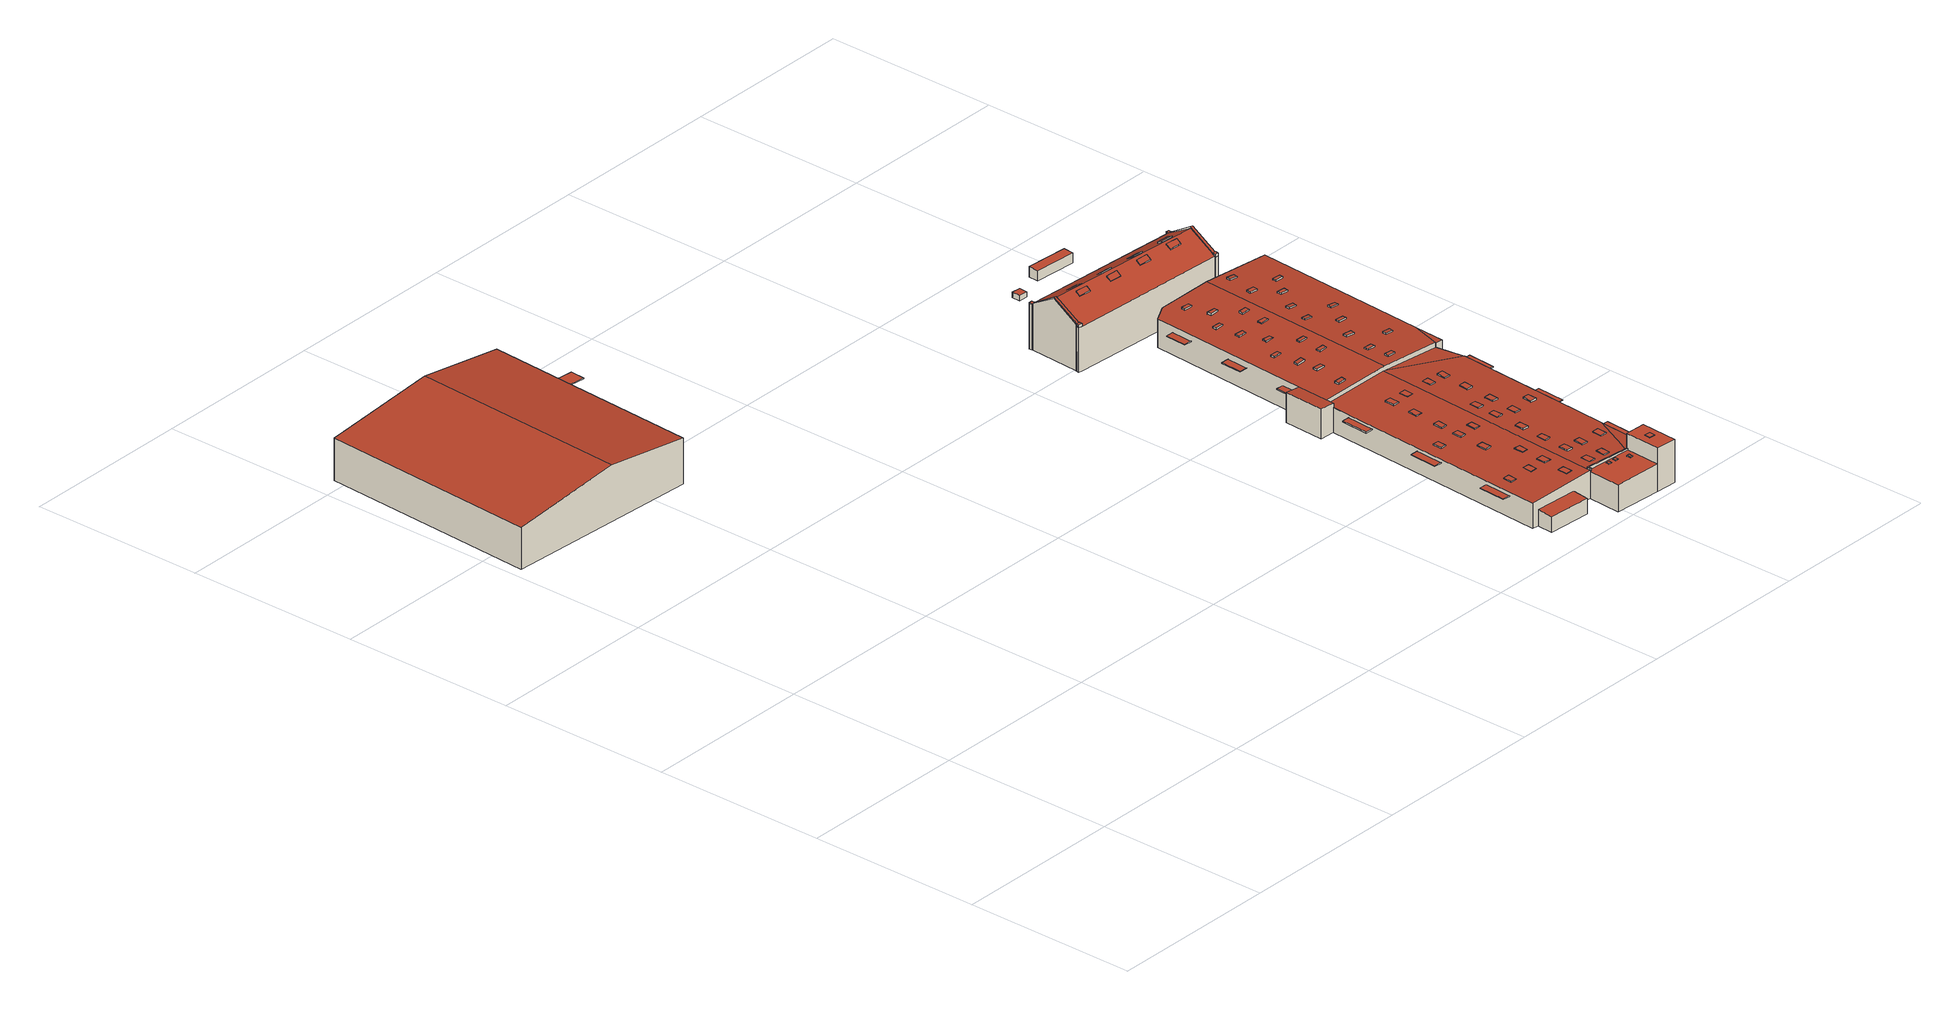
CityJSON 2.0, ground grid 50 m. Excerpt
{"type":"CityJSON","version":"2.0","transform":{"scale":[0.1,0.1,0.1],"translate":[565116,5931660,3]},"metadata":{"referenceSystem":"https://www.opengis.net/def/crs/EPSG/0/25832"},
"CityObjects":{
"building1":{"type":"Building","attributes":{"Grundfläche 2D":"3636.962925","Grundhöhe NN":"5.327"},"geometry":[{"type":"Solid","lod":"3","boundaries":[[[[0,1,2,3]],[[2,4,5,3]],[[1,0,6,7]],[[4,2,1,7,8]],[[5,4,8,9]],[[6,0,3,5,9]],[[8,7,6,9]]]],"semantics":{"surfaces":[{"type":"RoofSurface"},{"type":"WallSurface"},{"type":"GroundSurface"}],"values":[[0,0,1,1,1,1,2]]}}]},
"building2":{"type":"Building","attributes":{"Grundfläche 2D":"28.168694","Grundhöhe NN":"14.095"},"geometry":[{"type":"Solid","lod":"3","boundaries":[[[[10,11,12,13]],[[14,15,13,12]],[[15,16,10,13]],[[16,17,11,10]],[[17,14,12,11]],[[17,16,15,14]]]],"semantics":{"surfaces":[{"type":"RoofSurface"},{"type":"WallSurface"},{"type":"GroundSurface"}],"values":[[0,1,1,1,1,2]]}}]},
"building3":{"type":"Building","attributes":{"Grundfläche 2D":"5554.798856","Grundhöhe NN":"4.496"},"children":["building3-1","building3-2","building3-3","building3-4","building3-5","building3-6","building3-7","building3-8","building3-9","building3-10","building3-11","building3-12","building3-13","building3-14","building3-15","building3-16","building3-17","building3-18","building3-19","building3-20","building3-21","building3-22","building3-23","building3-24","building3-25","building3-26","building3-27","building3-28","building3-29","building3-30","building3-31","building3-32","building3-33","building3-34","building3-35","building3-36","building3-37","building3-38","building3-39","building3-40","building3-41","building3-42","building3-43","building3-44","building3-45","building3-46","building3-47","building3-48","building3-49","building3-50","building3-51","building3-52","building3-53","building3-54","building3-55","building3-56","building3-57","building3-58","building3-59","building3-60","building3-61","building3-62","building3-63","building3-64","building3-65","building3-66","building3-67","building3-68","building3-69","building3-70"],"geometry":[{"type":"Solid","lod":"3","boundaries":[[[[18,19,20,21,22]],[[23,24,25]],[[26,25,24,27,28,29,30,31]],[[32,33,34,35,36,37,31,30,38,39]],[[40,33,32]],[[41,37,36]],[[42,43,41]],[[43,44,37,41]],[[45,38,46,47,48,49,50]],[[51,52,53,54,55]],[[54,53,56,57,58]],[[59,52,51,60,61,62,63]],[[64,65,66,67,68,59,63]],[[69,70,71,72]],[[28,27,24,23,73,74]],[[70,75,76,47,29,28,74,77,71]],[[29,47,46,30]],[[46,38,30]],[[78,79,36,35,34,33,40,80,81]],[[41,36,79,78,81,82,42]],[[44,53,52,59,26,31,37]],[[53,44,43,56]],[[83,58,57,56,43,42,82]],[[55,54,58,83,84]],[[60,51,55,84,85]],[[61,60,85,86]],[[87,88,63,62,61,86,89]],[[20,49,90,91,21]],[[21,91,80,40,22]],[[22,40,32,18]],[[18,32,39,45,50,49,20,19]],[[25,68,67,66,92,73,23]],[[26,59,68,25]],[[65,64,63,88,87,89,93,94]],[[66,65,94,92]],[[39,38,45]],[[47,76,95,48]],[[49,48,95,90]],[[72,71,77,96]],[[69,72,96,97]],[[70,69,97,75]],[[74,73,92,94,93,89,86,85,84,83,82,81,80,91,90,95,76,75,97,96,77]]]],"semantics":{"surfaces":[{"type":"RoofSurface"},{"type":"WallSurface"},{"type":"GroundSurface"}],"values":[[0,0,0,0,0,0,0,0,0,0,0,0,0,0,1,1,1,1,1,1,1,1,1,1,1,1,1,1,1,1,1,1,1,1,1,1,1,1,1,1,1,2]]}}]},
"building3-1":{"type":"BuildingInstallation","parents":["building3"],"geometry":[{"type":"MultiSurface","lod":"3","boundaries":[[[98,99,100,101]],[[101,100,102,103]],[[103,104,98,101]],[[104,105,99,98]],[[100,99,105,102]]],"semantics":{"surfaces":[{"type":"RoofSurface"},{"type":"WallSurface"}],"values":[0,1,1,1,1]}}]},
"building3-2":{"type":"BuildingInstallation","parents":["building3"],"geometry":[{"type":"MultiSurface","lod":"3","boundaries":[[[106,107,108,109]],[[109,108,110,111]],[[106,109,111,112]],[[107,106,112,113]],[[108,107,113,110]]],"semantics":{"surfaces":[{"type":"RoofSurface"},{"type":"WallSurface"}],"values":[0,1,1,1,1]}}]},
"building3-3":{"type":"BuildingInstallation","parents":["building3"],"geometry":[{"type":"MultiSurface","lod":"3","boundaries":[[[114,115,116,117]],[[117,116,118,119]],[[114,117,119,120]],[[115,114,120,121]],[[116,115,121,118]]],"semantics":{"surfaces":[{"type":"RoofSurface"},{"type":"WallSurface"}],"values":[0,1,1,1,1]}}]},
"building3-4":{"type":"BuildingInstallation","parents":["building3"],"geometry":[{"type":"MultiSurface","lod":"3","boundaries":[[[122,123,124,125]],[[125,124,126,127]],[[122,125,127,128]],[[123,122,128,129]],[[124,123,129,126]]],"semantics":{"surfaces":[{"type":"RoofSurface"},{"type":"WallSurface"}],"values":[0,1,1,1,1]}}]},
"building3-5":{"type":"BuildingInstallation","parents":["building3"],"geometry":[{"type":"MultiSurface","lod":"3","boundaries":[[[130,131,132,133]],[[133,132,134,135]],[[130,133,135,136]],[[131,130,136,137]],[[132,131,137,134]]],"semantics":{"surfaces":[{"type":"RoofSurface"},{"type":"WallSurface"}],"values":[0,1,1,1,1]}}]},
"building3-6":{"type":"BuildingInstallation","parents":["building3"],"geometry":[{"type":"MultiSurface","lod":"3","boundaries":[[[138,139,140,141]],[[141,140,142,143]],[[138,141,143,144]],[[139,138,144,145]],[[140,139,145,142]]],"semantics":{"surfaces":[{"type":"RoofSurface"},{"type":"WallSurface"}],"values":[0,1,1,1,1]}}]},
"building3-7":{"type":"BuildingInstallation","parents":["building3"],"geometry":[{"type":"MultiSurface","lod":"3","boundaries":[[[146,147,148,149]],[[149,148,150,151]],[[151,152,146,149]],[[152,153,147,146]],[[148,147,153,150]]],"semantics":{"surfaces":[{"type":"RoofSurface"},{"type":"WallSurface"}],"values":[0,1,1,1,1]}}]},
"building3-8":{"type":"BuildingInstallation","parents":["building3"],"geometry":[{"type":"MultiSurface","lod":"3","boundaries":[[[154,155,156,157,158]],[[159,160,155,154]],[[161,156,155,160,162]],[[157,156,161,163]],[[159,154,158,157,163,164]]],"semantics":{"surfaces":[{"type":"RoofSurface"},{"type":"WallSurface"}],"values":[0,1,1,1,1]}}]},
"building3-9":{"type":"BuildingInstallation","parents":["building3"],"geometry":[{"type":"MultiSurface","lod":"3","boundaries":[[[165,166,167,168]],[[168,167,169,170]],[[165,168,170,171]],[[171,172,166,165]],[[167,166,172,169]]],"semantics":{"surfaces":[{"type":"RoofSurface"},{"type":"WallSurface"}],"values":[0,1,1,1,1]}}]},
"building3-10":{"type":"BuildingInstallation","parents":["building3"],"geometry":[{"type":"MultiSurface","lod":"3","boundaries":[[[173,174,175,176]],[[177,178,176,175]],[[173,176,178,179]],[[174,173,179,180]],[[180,177,175,174]]],"semantics":{"surfaces":[{"type":"RoofSurface"},{"type":"WallSurface"}],"values":[0,1,1,1,1]}}]},
"building3-11":{"type":"BuildingInstallation","parents":["building3"],"geometry":[{"type":"MultiSurface","lod":"3","boundaries":[[[181,182,183,184]],[[184,183,185,186]],[[181,184,186,187]],[[182,181,187,188]],[[183,182,188,185]]],"semantics":{"surfaces":[{"type":"RoofSurface"},{"type":"WallSurface"}],"values":[0,1,1,1,1]}}]},
"building3-12":{"type":"BuildingInstallation","parents":["building3"],"geometry":[{"type":"MultiSurface","lod":"3","boundaries":[[[189,190,191,192]],[[192,191,193,194]],[[189,192,194,195]],[[190,189,195,196]],[[191,190,196,193]]],"semantics":{"surfaces":[{"type":"RoofSurface"},{"type":"WallSurface"}],"values":[0,1,1,1,1]}}]},
"building3-13":{"type":"BuildingInstallation","parents":["building3"],"geometry":[{"type":"MultiSurface","lod":"3","boundaries":[[[197,198,199,200]],[[200,199,201,202]],[[197,200,202,203]],[[198,197,203,204]],[[199,198,204,201]]],"semantics":{"surfaces":[{"type":"RoofSurface"},{"type":"WallSurface"}],"values":[0,1,1,1,1]}}]},
"building3-14":{"type":"BuildingInstallation","parents":["building3"],"geometry":[{"type":"MultiSurface","lod":"3","boundaries":[[[205,206,207,208]],[[208,207,209,210]],[[205,208,210,211]],[[206,205,211,212]],[[207,206,212,209]]],"semantics":{"surfaces":[{"type":"RoofSurface"},{"type":"WallSurface"}],"values":[0,1,1,1,1]}}]},
"building3-15":{"type":"BuildingInstallation","parents":["building3"],"geometry":[{"type":"MultiSurface","lod":"3","boundaries":[[[213,214,215,216]],[[216,215,217,218]],[[213,216,218,219]],[[214,213,219,220]],[[215,214,220,217]]],"semantics":{"surfaces":[{"type":"RoofSurface"},{"type":"WallSurface"}],"values":[0,1,1,1,1]}}]},
"building3-16":{"type":"BuildingInstallation","parents":["building3"],"geometry":[{"type":"MultiSurface","lod":"3","boundaries":[[[221,222,223,224]],[[225,226,224,223]],[[226,227,221,224]],[[222,221,227,228]],[[223,222,228,225]]],"semantics":{"surfaces":[{"type":"RoofSurface"},{"type":"WallSurface"}],"values":[0,1,1,1,1]}}]},
"building3-17":{"type":"BuildingInstallation","parents":["building3"],"geometry":[{"type":"MultiSurface","lod":"3","boundaries":[[[229,230,231,232,233]],[[234,235,229,233]],[[231,230,229,235,236,237]],[[237,238,232,231]],[[234,233,232,238,239]]],"semantics":{"surfaces":[{"type":"RoofSurface"},{"type":"WallSurface"}],"values":[0,1,1,1,1]}}]},
"building3-18":{"type":"BuildingInstallation","parents":["building3"],"geometry":[{"type":"MultiSurface","lod":"3","boundaries":[[[240,241,242,243]],[[243,242,244,245]],[[240,243,245,246]],[[241,240,246,247]],[[242,241,247,244]]],"semantics":{"surfaces":[{"type":"RoofSurface"},{"type":"WallSurface"}],"values":[0,1,1,1,1]}}]},
"building3-19":{"type":"BuildingInstallation","parents":["building3"],"geometry":[{"type":"MultiSurface","lod":"3","boundaries":[[[248,249,250,251]],[[249,248,252,253]],[[250,249,253,254]],[[254,255,251,250]],[[255,252,248,251]]],"semantics":{"surfaces":[{"type":"RoofSurface"},{"type":"WallSurface"}],"values":[0,1,1,1,1]}}]},
"building3-20":{"type":"BuildingInstallation","parents":["building3"],"geometry":[{"type":"MultiSurface","lod":"3","boundaries":[[[256,257,258,259]],[[259,258,260,261]],[[256,259,261,262]],[[257,256,262,263]],[[258,257,263,260]]],"semantics":{"surfaces":[{"type":"RoofSurface"},{"type":"WallSurface"}],"values":[0,1,1,1,1]}}]},
"building3-21":{"type":"BuildingInstallation","parents":["building3"],"geometry":[{"type":"MultiSurface","lod":"3","boundaries":[[[264,265,266,267]],[[267,266,268,269]],[[264,267,269,270]],[[265,264,270,271]],[[266,265,271,268]]],"semantics":{"surfaces":[{"type":"RoofSurface"},{"type":"WallSurface"}],"values":[0,1,1,1,1]}}]},
"building3-22":{"type":"BuildingInstallation","parents":["building3"],"geometry":[{"type":"MultiSurface","lod":"3","boundaries":[[[272,273,274,275]],[[275,274,276,277]],[[272,275,277,278]],[[273,272,278,279]],[[274,273,279,276]]],"semantics":{"surfaces":[{"type":"RoofSurface"},{"type":"WallSurface"}],"values":[0,1,1,1,1]}}]},
"building3-23":{"type":"BuildingInstallation","parents":["building3"],"geometry":[{"type":"MultiSurface","lod":"3","boundaries":[[[280,281,282,283]],[[283,282,284,285]],[[280,283,285,286]],[[281,280,286,287]],[[282,281,287,284]]],"semantics":{"surfaces":[{"type":"RoofSurface"},{"type":"WallSurface"}],"values":[0,1,1,1,1]}}]},
"building3-24":{"type":"BuildingInstallation","parents":["building3"],"geometry":[{"type":"MultiSurface","lod":"3","boundaries":[[[288,289,290,291]],[[291,290,292,293]],[[288,291,293,294]],[[289,288,294,295]],[[290,289,295,292]]],"semantics":{"surfaces":[{"type":"RoofSurface"},{"type":"WallSurface"}],"values":[0,1,1,1,1]}}]},
"building3-25":{"type":"BuildingInstallation","parents":["building3"],"geometry":[{"type":"MultiSurface","lod":"3","boundaries":[[[296,297,298,299]],[[299,298,300,301]],[[296,299,301,302]],[[297,296,302,303]],[[298,297,303,300]]],"semantics":{"surfaces":[{"type":"RoofSurface"},{"type":"WallSurface"}],"values":[0,1,1,1,1]}}]},
"building3-26":{"type":"BuildingInstallation","parents":["building3"],"geometry":[{"type":"MultiSurface","lod":"3","boundaries":[[[304,305,306,307]],[[307,306,308,309]],[[304,307,309,310]],[[305,304,310,311]],[[306,305,311,308]]],"semantics":{"surfaces":[{"type":"RoofSurface"},{"type":"WallSurface"}],"values":[0,1,1,1,1]}}]},
"building3-27":{"type":"BuildingInstallation","parents":["building3"],"geometry":[{"type":"MultiSurface","lod":"3","boundaries":[[[312,313,314,315]],[[315,314,316,317]],[[312,315,317,318]],[[313,312,318,319]],[[314,313,319,316]]],"semantics":{"surfaces":[{"type":"RoofSurface"},{"type":"WallSurface"}],"values":[0,1,1,1,1]}}]},
"building3-28":{"type":"BuildingInstallation","parents":["building3"],"geometry":[{"type":"MultiSurface","lod":"3","boundaries":[[[320,321,322,323]],[[324,325,323,322]],[[320,323,325,326]],[[321,320,326,327]],[[322,321,327,324]]],"semantics":{"surfaces":[{"type":"RoofSurface"},{"type":"WallSurface"}],"values":[0,1,1,1,1]}}]},
"building3-29":{"type":"BuildingInstallation","parents":["building3"],"geometry":[{"type":"MultiSurface","lod":"3","boundaries":[[[328,329,330,331]],[[331,330,332,333]],[[328,331,333,334]],[[329,328,334,335]],[[330,329,335,332]]],"semantics":{"surfaces":[{"type":"RoofSurface"},{"type":"WallSurface"}],"values":[0,1,1,1,1]}}]},
"building3-30":{"type":"BuildingInstallation","parents":["building3"],"geometry":[{"type":"MultiSurface","lod":"3","boundaries":[[[336,337,338,339]],[[339,338,340,341]],[[336,339,341,342]],[[337,336,342,343]],[[338,337,343,340]]],"semantics":{"surfaces":[{"type":"RoofSurface"},{"type":"WallSurface"}],"values":[0,1,1,1,1]}}]},
"building3-31":{"type":"BuildingInstallation","parents":["building3"],"geometry":[{"type":"MultiSurface","lod":"3","boundaries":[[[344,345,346,347]],[[348,344,347,349]],[[346,45,38,46,30,347]],[[349,347,30,46,47,29]],[[350,348,349,29,47]],[[344,348,350,351]],[[351,50,345,344]],[[50,45,346,345]]],"semantics":{"surfaces":[{"type":"RoofSurface"},{"type":"WallSurface"}],"values":[0,0,1,1,1,1,1,1]}}]},
"building3-32":{"type":"BuildingInstallation","parents":["building3"],"geometry":[{"type":"MultiSurface","lod":"3","boundaries":[[[352,353,354,355]],[[352,355,356,357]],[[355,354,358,356]],[[353,352,357,359]],[[354,353,359,358]]],"semantics":{"surfaces":[{"type":"RoofSurface"},{"type":"WallSurface"}],"values":[0,1,1,1,1]}}]},
"building3-33":{"type":"BuildingInstallation","parents":["building3"],"geometry":[{"type":"MultiSurface","lod":"3","boundaries":[[[360,361,362,363]],[[363,362,364,365]],[[360,363,365,366]],[[361,360,366,367]],[[362,361,367,364]]],"semantics":{"surfaces":[{"type":"RoofSurface"},{"type":"WallSurface"}],"values":[0,1,1,1,1]}}]},
"building3-34":{"type":"BuildingInstallation","parents":["building3"],"geometry":[{"type":"MultiSurface","lod":"3","boundaries":[[[368,369,370,371]],[[371,370,372,373]],[[368,371,373,374]],[[369,368,374,375]],[[370,369,375,372]]],"semantics":{"surfaces":[{"type":"RoofSurface"},{"type":"WallSurface"}],"values":[0,1,1,1,1]}}]},
"building3-35":{"type":"BuildingInstallation","parents":["building3"],"geometry":[{"type":"MultiSurface","lod":"3","boundaries":[[[376,377,378,379]],[[380,381,379,378]],[[376,379,381,382]],[[377,376,382,383]],[[383,380,378,377]]],"semantics":{"surfaces":[{"type":"RoofSurface"},{"type":"WallSurface"}],"values":[0,1,1,1,1]}}]},
"building3-36":{"type":"BuildingInstallation","parents":["building3"],"geometry":[{"type":"MultiSurface","lod":"3","boundaries":[[[384,385,386,387]],[[387,386,388,389]],[[384,387,389,390]],[[385,384,390,391]],[[386,385,391,388]]],"semantics":{"surfaces":[{"type":"RoofSurface"},{"type":"WallSurface"}],"values":[0,1,1,1,1]}}]},
"building3-37":{"type":"BuildingInstallation","parents":["building3"],"geometry":[{"type":"MultiSurface","lod":"3","boundaries":[[[392,393,394,395]],[[395,394,396,397]],[[392,395,397,398]],[[393,392,398,399]],[[394,393,399,396]]],"semantics":{"surfaces":[{"type":"RoofSurface"},{"type":"WallSurface"}],"values":[0,1,1,1,1]}}]},
"building3-38":{"type":"BuildingInstallation","parents":["building3"],"geometry":[{"type":"MultiSurface","lod":"3","boundaries":[[[400,401,402,403]],[[403,402,404,405]],[[400,403,405,406]],[[401,400,406,407]],[[402,401,407,404]]],"semantics":{"surfaces":[{"type":"RoofSurface"},{"type":"WallSurface"}],"values":[0,1,1,1,1]}}]},
"building3-39":{"type":"BuildingInstallation","parents":["building3"],"geometry":[{"type":"MultiSurface","lod":"3","boundaries":[[[408,409,410,411]],[[411,410,412,413]],[[408,411,413,414]],[[409,408,414,415]],[[410,409,415,412]]],"semantics":{"surfaces":[{"type":"RoofSurface"},{"type":"WallSurface"}],"values":[0,1,1,1,1]}}]},
"building3-40":{"type":"BuildingInstallation","parents":["building3"],"geometry":[{"type":"MultiSurface","lod":"3","boundaries":[[[416,417,418,419]],[[419,418,420,421]],[[416,419,421,422]],[[417,416,422,423]],[[418,417,423,420]]],"semantics":{"surfaces":[{"type":"RoofSurface"},{"type":"WallSurface"}],"values":[0,1,1,1,1]}}]},
"building3-41":{"type":"BuildingInstallation","parents":["building3"],"geometry":[{"type":"MultiSurface","lod":"3","boundaries":[[[424,425,426,427]],[[427,426,428,429]],[[424,427,429,430]],[[425,424,430,431]],[[426,425,431,428]]],"semantics":{"surfaces":[{"type":"RoofSurface"},{"type":"WallSurface"}],"values":[0,1,1,1,1]}}]},
"building3-42":{"type":"BuildingInstallation","parents":["building3"],"geometry":[{"type":"MultiSurface","lod":"3","boundaries":[[[432,433,434,435]],[[435,434,436,437]],[[432,435,437,438]],[[433,432,438,439]],[[434,433,439,436]]],"semantics":{"surfaces":[{"type":"RoofSurface"},{"type":"WallSurface"}],"values":[0,1,1,1,1]}}]},
"building3-43":{"type":"BuildingInstallation","parents":["building3"],"geometry":[{"type":"MultiSurface","lod":"3","boundaries":[[[440,441,442,443]],[[443,442,444,445]],[[440,443,445,446]],[[441,440,446,447]],[[442,441,447,444]]],"semantics":{"surfaces":[{"type":"RoofSurface"},{"type":"WallSurface"}],"values":[0,1,1,1,1]}}]},
"building3-44":{"type":"BuildingInstallation","parents":["building3"],"geometry":[{"type":"MultiSurface","lod":"3","boundaries":[[[448,449,450,451]],[[451,450,452,453]],[[448,451,453,454]],[[449,448,454,455]],[[450,449,455,452]]],"semantics":{"surfaces":[{"type":"RoofSurface"},{"type":"WallSurface"}],"values":[0,1,1,1,1]}}]},
"building3-45":{"type":"BuildingInstallation","parents":["building3"],"geometry":[{"type":"MultiSurface","lod":"3","boundaries":[[[456,457,458,459]],[[459,458,460,461]],[[456,459,461,462]],[[457,456,462,463]],[[458,457,463,460]]],"semantics":{"surfaces":[{"type":"RoofSurface"},{"type":"WallSurface"}],"values":[0,1,1,1,1]}}]},
"building3-46":{"type":"BuildingInstallation","parents":["building3"],"geometry":[{"type":"MultiSurface","lod":"3","boundaries":[[[464,465,466,467]],[[467,466,468,469]],[[464,467,469,470]],[[465,464,470,471]],[[466,465,471,468]]],"semantics":{"surfaces":[{"type":"RoofSurface"},{"type":"WallSurface"}],"values":[0,1,1,1,1]}}]},
"building3-47":{"type":"BuildingInstallation","parents":["building3"],"geometry":[{"type":"MultiSurface","lod":"3","boundaries":[[[472,473,474,475,476]],[[474,473,477,478]],[[478,479,480,476,475,474]],[[480,481,472,476]],[[473,472,481,477]]],"semantics":{"surfaces":[{"type":"RoofSurface"},{"type":"WallSurface"}],"values":[0,1,1,1,1]}}]},
"building3-48":{"type":"BuildingInstallation","parents":["building3"],"geometry":[{"type":"MultiSurface","lod":"3","boundaries":[[[482,483,484,485]],[[485,484,486,487]],[[482,485,487,488]],[[483,482,488,489]],[[484,483,489,486]]],"semantics":{"surfaces":[{"type":"RoofSurface"},{"type":"WallSurface"}],"values":[0,1,1,1,1]}}]},
"building3-49":{"type":"BuildingInstallation","parents":["building3"],"geometry":[{"type":"MultiSurface","lod":"3","boundaries":[[[490,491,492,493]],[[493,492,494,495]],[[490,493,495,496]],[[491,490,496,497]],[[492,491,497,494]]],"semantics":{"surfaces":[{"type":"RoofSurface"},{"type":"WallSurface"}],"values":[0,1,1,1,1]}}]},
"building3-50":{"type":"BuildingInstallation","parents":["building3"],"geometry":[{"type":"MultiSurface","lod":"3","boundaries":[[[498,499,500,501]],[[501,500,502,503]],[[498,501,503,504]],[[499,498,504,505]],[[500,499,505,502]]],"semantics":{"surfaces":[{"type":"RoofSurface"},{"type":"WallSurface"}],"values":[0,1,1,1,1]}}]},
"building3-51":{"type":"BuildingInstallation","parents":["building3"],"geometry":[{"type":"MultiSurface","lod":"3","boundaries":[[[506,507,508,509]],[[509,508,510,511]],[[506,509,511,512]],[[507,506,512,513]],[[508,507,513,510]]],"semantics":{"surfaces":[{"type":"RoofSurface"},{"type":"WallSurface"}],"values":[0,1,1,1,1]}}]},
"building3-52":{"type":"BuildingInstallation","parents":["building3"],"geometry":[{"type":"MultiSurface","lod":"3","boundaries":[[[514,515,516,517]],[[517,516,518,519]],[[514,517,519,520]],[[515,514,520,521]],[[516,515,521,518]]],"semantics":{"surfaces":[{"type":"RoofSurface"},{"type":"WallSurface"}],"values":[0,1,1,1,1]}}]},
"building3-53":{"type":"BuildingInstallation","parents":["building3"],"geometry":[{"type":"MultiSurface","lod":"3","boundaries":[[[522,523,524,525]],[[523,522,526,527]],[[525,524,528,529]],[[522,525,529,526]],[[524,523,527,528]]],"semantics":{"surfaces":[{"type":"RoofSurface"},{"type":"WallSurface"}],"values":[0,1,1,1,1]}}]},
"building3-54":{"type":"BuildingInstallation","parents":["building3"],"geometry":[{"type":"MultiSurface","lod":"3","boundaries":[[[530,531,532,533]],[[533,532,534,535]],[[530,533,535,536]],[[531,530,536,537]],[[532,531,537,534]]],"semantics":{"surfaces":[{"type":"RoofSurface"},{"type":"WallSurface"}],"values":[0,1,1,1,1]}}]},
"building3-55":{"type":"BuildingInstallation","parents":["building3"],"geometry":[{"type":"MultiSurface","lod":"3","boundaries":[[[538,539,540,541]],[[542,543,541,540]],[[538,541,543,544]],[[539,538,544,545]],[[545,542,540,539]]],"semantics":{"surfaces":[{"type":"RoofSurface"},{"type":"WallSurface"}],"values":[0,1,1,1,1]}}]},
"building3-56":{"type":"BuildingInstallation","parents":["building3"],"geometry":[{"type":"MultiSurface","lod":"3","boundaries":[[[546,547,548,549,550]],[[548,547,551,552]],[[549,548,552,553]],[[554,546,550,549,553,555]],[[547,546,554,551]]],"semantics":{"surfaces":[{"type":"RoofSurface"},{"type":"WallSurface"}],"values":[0,1,1,1,1]}}]},
"building3-57":{"type":"BuildingInstallation","parents":["building3"],"geometry":[{"type":"MultiSurface","lod":"3","boundaries":[[[556,557,558,559]],[[559,558,560,561]],[[556,559,561,562]],[[557,556,562,563]],[[558,557,563,560]]],"semantics":{"surfaces":[{"type":"RoofSurface"},{"type":"WallSurface"}],"values":[0,1,1,1,1]}}]},
"building3-58":{"type":"BuildingInstallation","parents":["building3"],"geometry":[{"type":"MultiSurface","lod":"3","boundaries":[[[564,565,566,567]],[[567,566,568,569]],[[564,567,569,570]],[[565,564,570,571]],[[566,565,571,568]]],"semantics":{"surfaces":[{"type":"RoofSurface"},{"type":"WallSurface"}],"values":[0,1,1,1,1]}}]},
"building3-59":{"type":"BuildingInstallation","parents":["building3"],"geometry":[{"type":"MultiSurface","lod":"3","boundaries":[[[572,573,574,575]],[[576,577,575,574]],[[577,578,572,575]],[[578,579,573,572]],[[579,576,574,573]],[[579,578,577,576]]],"semantics":{"surfaces":[{"type":"RoofSurface"},{"type":"WallSurface"},{"type":"OuterCeilingSurface"}],"values":[0,1,1,1,1,2]}}]},
"building3-60":{"type":"BuildingInstallation","parents":["building3"],"geometry":[{"type":"MultiSurface","lod":"3","boundaries":[[[580,581,582,583]],[[583,582,584,585]],[[580,583,585,586]],[[581,580,586,587]],[[582,581,587,584]],[[587,586,585,584]]],"semantics":{"surfaces":[{"type":"RoofSurface"},{"type":"WallSurface"},{"type":"OuterCeilingSurface"}],"values":[0,1,1,1,1,2]}}]},
"building3-61":{"type":"BuildingInstallation","parents":["building3"],"geometry":[{"type":"MultiSurface","lod":"3","boundaries":[[[588,589,590,591,79]],[[588,79,78,592]],[[79,591,593,78]],[[589,588,592,594]],[[590,589,594,595]],[[591,590,595,593]],[[593,595,594,592,78]]],"semantics":{"surfaces":[{"type":"RoofSurface"},{"type":"WallSurface"},{"type":"OuterCeilingSurface"}],"values":[0,1,1,1,1,1,2]}}]},
"building3-62":{"type":"BuildingInstallation","parents":["building3"],"geometry":[{"type":"MultiSurface","lod":"3","boundaries":[[[596,597,598,599]],[[600,601,599,598]],[[601,602,596,599]],[[602,603,597,596]],[[603,600,598,597]],[[603,602,601,600]]],"semantics":{"surfaces":[{"type":"RoofSurface"},{"type":"WallSurface"},{"type":"OuterCeilingSurface"}],"values":[0,1,1,1,1,2]}}]},
"building3-63":{"type":"BuildingInstallation","parents":["building3"],"geometry":[{"type":"MultiSurface","lod":"3","boundaries":[[[604,605,606,607]],[[608,609,607,606]],[[609,610,604,607]],[[610,611,605,604]],[[611,608,606,605]],[[611,610,609,608]]],"semantics":{"surfaces":[{"type":"RoofSurface"},{"type":"WallSurface"},{"type":"OuterCeilingSurface"}],"values":[0,1,1,1,1,2]}}]},
"building3-64":{"type":"BuildingInstallation","parents":["building3"],"geometry":[{"type":"MultiSurface","lod":"3","boundaries":[[[612,613,614,615]],[[616,617,615,614]],[[617,618,612,615]],[[618,619,613,612]],[[619,616,614,613]],[[619,618,617,616]]],"semantics":{"surfaces":[{"type":"RoofSurface"},{"type":"WallSurface"},{"type":"OuterCeilingSurface"}],"values":[0,1,1,1,1,2]}}]},
"building3-65":{"type":"BuildingInstallation","parents":["building3"],"geometry":[{"type":"MultiSurface","lod":"3","boundaries":[[[620,621,622,623]],[[624,625,623,622]],[[625,626,620,623]],[[626,627,621,620]],[[627,624,622,621]],[[627,626,625,624]]],"semantics":{"surfaces":[{"type":"RoofSurface"},{"type":"WallSurface"},{"type":"OuterCeilingSurface"}],"values":[0,1,1,1,1,2]}}]},
"building3-66":{"type":"BuildingInstallation","parents":["building3"],"geometry":[{"type":"MultiSurface","lod":"3","boundaries":[[[628,629,630,631]],[[631,630,632,633]],[[628,631,633,634]],[[629,628,634,635]],[[629,635,632,630]],[[632,635,634,633]]],"semantics":{"surfaces":[{"type":"RoofSurface"},{"type":"WallSurface"},{"type":"OuterCeilingSurface"}],"values":[0,1,1,1,1,2]}}]},
"building3-67":{"type":"BuildingInstallation","parents":["building3"],"geometry":[{"type":"MultiSurface","lod":"3","boundaries":[[[636,637,638,639]],[[640,641,639,638]],[[641,642,636,639]],[[642,643,637,636]],[[643,640,638,637]],[[643,642,641,640]]],"semantics":{"surfaces":[{"type":"RoofSurface"},{"type":"WallSurface"},{"type":"OuterCeilingSurface"}],"values":[0,1,1,1,1,2]}}]},
"building3-68":{"type":"BuildingInstallation","parents":["building3"],"geometry":[{"type":"MultiSurface","lod":"3","boundaries":[[[644,645,646,647]],[[648,649,647,646]],[[649,650,644,647]],[[650,651,645,644]],[[651,648,646,645]],[[651,650,649,648]]],"semantics":{"surfaces":[{"type":"RoofSurface"},{"type":"WallSurface"},{"type":"OuterCeilingSurface"}],"values":[0,1,1,1,1,2]}}]},
"building3-69":{"type":"BuildingInstallation","parents":["building3"],"geometry":[{"type":"MultiSurface","lod":"3","boundaries":[[[652,653,654,655]],[[655,654,656,657]],[[652,655,657,658]],[[653,652,658,659]],[[653,659,656,654]],[[656,659,658,657]]],"semantics":{"surfaces":[{"type":"RoofSurface"},{"type":"WallSurface"},{"type":"OuterCeilingSurface"}],"values":[0,1,1,1,1,2]}}]},
"building3-70":{"type":"BuildingInstallation","parents":["building3"],"geometry":[{"type":"MultiSurface","lod":"3","boundaries":[[[660,661,88,662]],[[87,663,662,88]],[[663,664,660,662]],[[664,665,661,660]],[[665,87,88,661]],[[665,664,663,87]]],"semantics":{"surfaces":[{"type":"RoofSurface"},{"type":"WallSurface"},{"type":"OuterCeilingSurface"}],"values":[0,1,1,1,1,2]}}]},
"building4":{"type":"Building","attributes":{"Grundfläche 2D":"2.388964","Grundhöhe NN":"3.109"},"geometry":[{"type":"Solid","lod":"3","boundaries":[[[[666,667,668,669]],[[670,671,669,668]],[[671,672,666,669]],[[672,673,667,666]],[[673,670,668,667]],[[673,672,671,670]]]],"semantics":{"surfaces":[{"type":"RoofSurface"},{"type":"WallSurface"},{"type":"GroundSurface"}],"values":[[0,1,1,1,1,2]]}}]},
"building5":{"type":"Building","attributes":{"Grundfläche 2D":"6.235249","Grundhöhe NN":"5.253"},"geometry":[{"type":"Solid","lod":"3","boundaries":[[[[674,675,676,677]],[[678,679,677,676]],[[679,680,674,677]],[[680,681,675,674]],[[681,678,676,675]],[[681,680,679,678]]]],"semantics":{"surfaces":[{"type":"RoofSurface"},{"type":"WallSurface"},{"type":"GroundSurface"}],"values":[[0,1,1,1,1,2]]}}]},
"building6":{"type":"Building","attributes":{"Grundfläche 2D":"795.969878","Grundhöhe NN":"3.109"},"children":["building6-1","building6-2","building6-3","building6-4","building6-5","building6-6","building6-7","building6-8","building6-9","building6-10","building6-11","building6-12"],"geometry":[{"type":"MultiSurface","lod":"3","boundaries":[[[682,683,684,685,686,687]],[[682,687,688,689,690]],[[691,692,693,694,695,696,697]],[[698,699,700,701,702,703,704,705,706,707,708,709,710]],[[697,696,686,685,684,683,711,705,704,712,713,714,715,716,717,718,719,720,721,691]],[[716,715,722]],[[723,724,716,722,725]],[[726,727,728,724,723,729]],[[730,731,732,733]],[[707,688,687,686,734]],[[690,706,705,711,683,684,683,682]],[[722,715,714,713,712,704,703,726,729,723,725]],[[702,735,736,716,724,728,727]],[[730,733,737,738]],[[731,730,738,739]],[[732,731,739,740]],[[692,691,741,742]],[[693,692,742,743]],[[693,743,744,695,694]],[[696,695,744,745]],[[686,696,745,746,707,734]],[[708,707,746,747]],[[709,708,747,748]],[[749,698,710,709,748,750]],[[699,698,749,751]],[[700,699,751,752]],[[701,700,752,753]],[[702,701,753,754]],[[755,756,716,736,735,702,754,757]],[[718,717,758,759]],[[717,716,756,758]],[[719,718,759,760]],[[720,719,760,761]],[[733,732,740,741,691,721,720,761,737]],[[760,759,758,756,755,757,754,753,752,751,749,750,748,747,746,745,744,743,742,741,740,739,738,737,761]]],"semantics":{"surfaces":[{"type":"RoofSurface"},{"type":"WallSurface"},{"type":"GroundSurface"}],"values":[0,0,0,0,0,0,0,0,0,1,1,1,1,1,1,1,1,1,1,1,1,1,1,1,1,1,1,1,1,1,1,1,1,1,2]}}]},
"building6-1":{"type":"BuildingInstallation","parents":["building6"],"geometry":[{"type":"MultiSurface","lod":"3","boundaries":[[[762,763,764,765]],[[766,767,765,764]],[[762,765,767,768]],[[768,769,763,762]],[[764,763,769,766]]],"semantics":{"surfaces":[{"type":"RoofSurface"},{"type":"WallSurface"}],"values":[0,1,1,1,1]}}]},
"building6-2":{"type":"BuildingInstallation","parents":["building6"],"geometry":[{"type":"MultiSurface","lod":"3","boundaries":[[[770,771,772,773]],[[773,772,774,775]],[[770,773,775,776]],[[771,770,776,777]],[[772,771,777,774]]],"semantics":{"surfaces":[{"type":"RoofSurface"},{"type":"WallSurface"}],"values":[0,1,1,1,1]}}]},
"building6-3":{"type":"BuildingInstallation","parents":["building6"],"geometry":[{"type":"MultiSurface","lod":"3","boundaries":[[[778,779,780,781]],[[781,780,782,783]],[[778,781,783,784]],[[779,778,784,785]],[[780,779,785,782]]],"semantics":{"surfaces":[{"type":"RoofSurface"},{"type":"WallSurface"}],"values":[0,1,1,1,1]}}]},
"building6-4":{"type":"BuildingInstallation","parents":["building6"],"geometry":[{"type":"MultiSurface","lod":"3","boundaries":[[[786,787,788,789]],[[789,788,790,791]],[[786,789,791,792]],[[787,786,792,793]],[[788,787,793,790]]],"semantics":{"surfaces":[{"type":"RoofSurface"},{"type":"WallSurface"}],"values":[0,1,1,1,1]}}]},
"building6-5":{"type":"BuildingInstallation","parents":["building6"],"geometry":[{"type":"MultiSurface","lod":"3","boundaries":[[[794,795,796,797]],[[797,796,798,799]],[[794,797,799,800]],[[795,794,800,801]],[[796,795,801,798]]],"semantics":{"surfaces":[{"type":"RoofSurface"},{"type":"WallSurface"}],"values":[0,1,1,1,1]}}]},
"building6-6":{"type":"BuildingInstallation","parents":["building6"],"geometry":[{"type":"MultiSurface","lod":"3","boundaries":[[[697,802,803,804,805,806,694]],[[803,802,807]],[[804,803,807,808]],[[804,808,691,692,805]],[[692,693,806,805]],[[694,806,693]]],"semantics":{"surfaces":[{"type":"RoofSurface"},{"type":"WallSurface"}],"values":[0,1,1,1,1,1]}}]},
"building6-7":{"type":"BuildingInstallation","parents":["building6"],"geometry":[{"type":"MultiSurface","lod":"3","boundaries":[[[809,690,689,688,810,811,812]],[[707,708,810,688]],[[708,709,811,810]],[[709,710,812,811]],[[710,813,809,812]],[[690,809,813,706]]],"semantics":{"surfaces":[{"type":"RoofSurface"},{"type":"WallSurface"}],"values":[0,1,1,1,1,1]}}]},
"building6-8":{"type":"BuildingInstallation","parents":["building6"],"geometry":[{"type":"MultiSurface","lod":"3","boundaries":[[[715,716,717,814,815]],[[814,717,718]],[[718,719,815,814]],[[719,720,715,815]]],"semantics":{"surfaces":[{"type":"RoofSurface"},{"type":"WallSurface"}],"values":[0,1,1,1]}}]},
"building6-9":{"type":"BuildingInstallation","parents":["building6"],"geometry":[{"type":"MultiSurface","lod":"3","boundaries":[[[816,817,818,819]],[[819,818,820,821]],[[816,819,821,822]],[[817,816,822,823]],[[818,817,823,820]]],"semantics":{"surfaces":[{"type":"RoofSurface"},{"type":"WallSurface"}],"values":[0,1,1,1,1]}}]},
"building6-10":{"type":"BuildingInstallation","parents":["building6"],"geometry":[{"type":"MultiSurface","lod":"3","boundaries":[[[824,825,826,827]],[[827,826,828,829]],[[824,827,829,830]],[[825,824,830,831]],[[826,825,831,828]]],"semantics":{"surfaces":[{"type":"RoofSurface"},{"type":"WallSurface"}],"values":[0,1,1,1,1]}}]},
"building6-11":{"type":"BuildingInstallation","parents":["building6"],"geometry":[{"type":"MultiSurface","lod":"3","boundaries":[[[832,833,834,835]],[[833,832,836]],[[837,832,835]]],"semantics":{"surfaces":[{"type":"RoofSurface"},{"type":"WallSurface"}],"values":[0,1,1]}}]},
"building6-12":{"type":"BuildingInstallation","parents":["building6"],"geometry":[{"type":"MultiSurface","lod":"3","boundaries":[[[727,726,838,839,840,841]],[[726,703,842,838]],[[702,727,841,701]],[[842,698,699,839,838]],[[699,700,840,839]],[[700,701,841,840]]],"semantics":{"surfaces":[{"type":"RoofSurface"},{"type":"WallSurface"}],"values":[0,1,1,1,1,1]}}]},
"building7":{"type":"Building","attributes":{"Grundfläche 2D":"36.499191","Grundhöhe NN":"5.299"},"geometry":[{"type":"Solid","lod":"3","boundaries":[[[[843,844,845,846]],[[847,848,846,845]],[[848,849,843,846]],[[849,850,844,843]],[[850,847,845,844]],[[850,849,848,847]]]],"semantics":{"surfaces":[{"type":"RoofSurface"},{"type":"WallSurface"},{"type":"GroundSurface"}],"values":[[0,1,1,1,1,2]]}}]}
},
"vertices":[
[39,2509,143],[3,1878,143],[324,1860,184],[359,2491,184],[579,1846,153],[614,2476,153],[39,2509,23],[3,1878,23],[579,1846,23],[614,2476,23],
[700,2309,113],[632,2313,115],[629,2272,115],[697,2267,113],[629,2272,113],[697,2267,111],[700,2309,111],[632,2313,113],
[2115,119,137],[2115,118,137],[2109,14,137],[2169,10,137],[2175,116,137],[1814,806,85],[1810,753,85],[1815,805,85],[1816,829,85],[1796,520,86],[1772,129,86],[1975,116,95],[1975,127,95],[2015,817,95],[2115,119,89],[2185,260,84],[2200,493,84],[2210,647,84],[2215,725,84],[2021,816,95],[2054,122,92],[2115,118,89],[2175,116,85],[2215,727,84],[2203,803,85],[2200,803,85],[2200,806,85],[2115,118,92],[1975,127,92],[1975,116,92],[1969,22,92],[2109,14,92],[2115,115,92],[2052,1415,108],[2021,816,108],[2200,806,99],[2226,891,98],[2256,1402,98],[2200,803,99],[2203,803,99],[2221,802,98],[1816,829,97],[1894,1424,100],[1850,1401,97],[1847,1350,97],[1821,922,97],[1798,924,98],[1776,925,100],[1770,808,100],[1814,806,97],[1815,805,97],[1913,74,59],[1916,120,61],[1791,127,61],[1788,81,59],[1814,806,15],[1772,129,15],[1916,120,15],[1975,116,15],[1791,127,15],[2215,725,75],[2215,725,77],[2175,116,15],[2215,725,15],[2203,803,15],[2221,802,15],[2256,1402,15],[1894,1424,15],[1850,1401,15],[1821,922,77],[1821,922,79],[1821,922,15],[2109,14,15],[2169,10,15],[1770,808,15],[1798,924,15],[1776,925,15],[1969,22,15],[1788,81,15],[1913,74,15],
[2154,78,138],[2136,79,138],[2135,61,138],[2153,60,138],[2135,61,137],[2153,60,137],[2154,78,137],[2136,79,137],
[2095,469,93],[2077,470,93],[2075,443,93],[2093,442,93],[2075,443,91],[2093,442,90],[2095,469,90],[2077,470,91],
[1924,615,93],[1926,643,93],[1908,644,93],[1906,617,93],[1908,644,90],[1906,617,90],[1924,615,91],[1926,643,91],
[2105,631,94],[2087,632,94],[2085,605,94],[2103,605,94],[2085,605,91],[2103,605,90],[2105,631,90],[2087,632,91],
[1917,530,94],[1919,557,94],[1902,558,94],[1900,531,94],[1902,558,90],[1900,531,90],[1917,530,91],[1919,557,91],
[2040,398,97],[2023,398,97],[2021,371,97],[2039,370,97],[2021,371,93],[2039,370,92],[2040,398,92],[2023,398,93],
[2111,709,94],[2093,709,94],[2091,683,94],[2109,682,94],[2091,683,91],[2109,682,90],[2111,709,90],[2093,709,91],
[2007,146,95],[2026,145,95],[2027,173,95],[2008,174,95],[2007,147,95],[2007,146,93],[2026,145,93],[2027,173,92],[2027,159,92],[2008,174,93],[2007,147,93],
[1834,259,90],[1816,260,90],[1814,234,90],[1832,233,90],[1814,234,88],[1832,233,88],[1834,259,88],[1816,260,87],
[1902,253,92],[1884,254,92],[1881,227,92],[1900,226,92],[1881,227,91],[1900,226,91],[1902,253,91],[1884,254,91],
[2044,485,96],[2027,486,96],[2025,459,96],[2043,458,96],[2025,459,93],[2043,458,92],[2044,485,92],[2027,486,93],
[1914,466,93],[1916,493,93],[1898,494,93],[1897,467,93],[1898,494,90],[1897,467,90],[1914,466,91],[1916,493,91],
[1965,463,95],[1966,490,95],[1949,491,95],[1947,464,95],[1949,491,93],[1947,464,93],[1965,463,94],[1966,490,94],
[2034,322,96],[2018,323,96],[2016,296,96],[2033,296,96],[2016,296,93],[2033,296,92],[2034,322,92],[2018,323,93],
[1951,224,96],[1953,252,96],[1934,253,96],[1932,226,96],[1934,253,93],[1932,226,93],[1951,224,94],[1953,252,94],
[2081,242,94],[2063,243,94],[2062,216,94],[2080,215,94],[2062,216,91],[2080,215,90],[2081,242,90],[2063,243,91],
[2147,212,90],[2149,238,90],[2149,240,90],[2130,241,90],[2129,213,90],[2129,213,87],[2147,212,87],[2149,238,86],[2149,240,86],[2130,241,87],[2129,225,87],
[2100,546,94],[2083,547,94],[2081,520,94],[2098,519,94],[2081,520,91],[2098,519,90],[2100,546,90],[2083,547,91],
[1909,693,94],[1927,692,94],[1929,720,94],[1911,721,94],[1909,693,90],[1927,692,91],[1929,720,91],[1911,721,90],
[2049,550,95],[2032,551,95],[2030,523,96],[2047,522,96],[2030,523,93],[2047,522,92],[2049,550,92],[2032,551,93],
[2164,477,91],[2146,478,91],[2144,451,91],[2163,450,91],[2144,451,87],[2163,450,86],[2164,477,86],[2146,478,87],
[1955,327,95],[1937,328,95],[1936,301,95],[1953,300,95],[1936,301,93],[1953,300,94],[1955,327,94],[1937,328,93],
[1980,717,95],[1961,718,95],[1960,691,95],[1978,690,95],[1960,691,93],[1978,690,94],[1980,717,94],[1961,718,93],
[2078,168,93],[2060,170,93],[2058,143,93],[2076,142,93],[2058,143,91],[2076,142,90],[2078,168,90],[2060,170,91],
[2030,247,97],[2012,248,97],[2011,221,97],[2028,220,97],[2011,221,93],[2028,220,92],[2030,247,92],[2012,248,93],
[1910,408,94],[1892,409,94],[1890,381,94],[1908,380,94],[1890,381,90],[1908,380,91],[1910,408,91],[1892,409,90],
[2060,712,95],[2042,713,95],[2040,686,95],[2058,685,95],[2040,686,93],[2058,685,92],[2060,712,92],[2042,713,93],
[1946,178,95],[1928,179,95],[1926,151,95],[1945,150,95],[1926,151,93],[1945,150,94],[1946,178,94],[1928,179,93],
[1846,471,90],[1848,498,90],[1830,499,90],[1829,472,90],[1830,499,87],[1829,472,87],[1846,471,88],[1848,498,88],
[2064,112,94],[2055,112,94],[2055,102,94],[2064,102,94],[2055,102,92],[2064,102,92],[2064,112,92],[2055,112,92],
[1978,123,101],[2115,115,96],[2115,118,96],[1975,127,101],[1978,116,101],[1975,116,101],[1978,116,92],[1978,123,92],
[2098,96,94],[2089,96,94],[2089,84,94],[2097,84,94],[2097,84,92],[2098,96,92],[2089,84,92],[2089,96,92],
[2040,103,94],[2041,112,94],[2032,113,94],[2031,104,94],[2032,113,92],[2031,104,92],[2040,103,92],[2041,112,92],
[2182,1103,104],[2182,1115,104],[2158,1117,106],[2158,1105,106],[2158,1117,102],[2158,1105,102],[2182,1103,101],[2182,1115,101],
[1921,1252,105],[1922,1264,105],[1898,1265,105],[1897,1253,105],[1898,1265,100],[1897,1253,100],[1921,1252,102],[1922,1264,102],
[2107,1175,108],[2108,1187,108],[2084,1188,110],[2083,1177,110],[2084,1188,106],[2083,1177,106],[2107,1175,105],[2108,1187,105],
[2140,1042,107],[2140,1053,107],[2116,1055,108],[2115,1043,108],[2116,1055,104],[2115,1043,104],[2140,1042,103],[2140,1053,103],
[2102,1296,110],[2103,1309,110],[2079,1310,111],[2078,1298,111],[2079,1310,107],[2078,1298,107],[2102,1296,105],[2103,1309,105],
[2000,1050,109],[2001,1061,109],[1977,1062,109],[1976,1051,109],[1977,1062,105],[1976,1051,105],[2000,1050,106],[2001,1061,106],
[1952,1117,106],[1952,1129,106],[1929,1130,106],[1928,1118,106],[1929,1130,102],[1928,1118,102],[1952,1117,104],[1952,1129,104],
[1908,1055,105],[1908,1066,105],[1884,1067,105],[1884,1056,105],[1884,1067,100],[1884,1056,100],[1908,1055,101],[1908,1066,101],
[2008,1181,109],[2009,1193,109],[1985,1194,109],[1984,1181,109],[1985,1194,105],[1984,1181,105],[2008,1181,106],[2009,1193,106],
[2013,1246,110],[2014,1259,110],[1990,1259,110],[1990,1247,110],[1990,1259,105],[1990,1247,105],[2013,1246,107],[2014,1259,107],
[1927,932,107],[1927,944,107],[1903,946,107],[1903,933,107],[1903,946,102],[1903,933,102],[1927,932,103],[1927,944,103],
[2195,1292,105],[2195,1303,105],[2171,1304,106],[2171,1293,106],[2171,1304,102],[2171,1293,102],[2195,1292,100],[2195,1303,101],
[2089,1109,108],[2090,1121,108],[2066,1122,110],[2066,1110,110],[2066,1122,107],[2066,1110,107],[2089,1109,105],[2090,1121,105],
[2087,852,109],[2063,853,110],[2062,841,110],[2085,840,109],[2086,840,109],[2063,853,106],[2062,841,106],[2085,840,105],[2086,840,105],[2087,852,105],
[2150,1239,107],[2151,1251,107],[2127,1252,108],[2127,1240,108],[2127,1252,104],[2127,1240,104],[2150,1239,103],[2151,1251,103],
[1929,1185,105],[1930,1197,105],[1906,1199,105],[1905,1186,105],[1906,1199,101],[1905,1186,101],[1929,1185,102],[1930,1197,102],
[2078,898,109],[2078,910,109],[2054,911,110],[2054,898,110],[2054,911,107],[2054,898,107],[2078,898,105],[2078,910,105],
[1910,850,107],[1911,862,107],[1887,863,106],[1887,851,106],[1887,863,101],[1887,851,101],[1910,850,102],[1911,862,102],
[2119,1375,108],[2120,1387,108],[2096,1388,111],[2095,1376,111],[2096,1388,106],[2095,1376,106],[2119,1375,105],[2120,1387,105],
[1997,984,109],[1998,996,109],[1974,997,109],[1974,984,109],[1997,984,106],[1998,996,106],[1974,997,105],[1974,984,105],
[2096,990,109],[2071,992,110],[2070,980,110],[2095,978,109],[2070,980,106],[2095,978,105],[2096,990,105],[2071,992,106],
[1963,1305,108],[1963,1316,108],[1939,1317,108],[1939,1305,108],[1939,1317,102],[1939,1305,102],[1963,1305,104],[1963,1316,104],
[1942,1382,106],[1919,1383,106],[1918,1372,106],[1942,1370,106],[1942,1380,106],[1919,1383,101],[1918,1372,101],[1942,1370,102],[1942,1382,102],[1942,1380,102],
[1918,987,107],[1919,1000,107],[1895,1001,105],[1894,988,105],[1895,1001,101],[1894,988,101],[1918,987,102],[1919,1000,102],
[2172,930,104],[2147,931,107],[2147,919,107],[2171,918,104],[2147,919,102],[2171,918,101],[2172,930,101],[2147,931,102],
[2202,178,77],[2208,259,77],[2185,260,77],[2180,180,77],[2185,260,75],[2180,180,75],[2202,178,75],[2208,259,75],
[1774,521,77],[1769,441,77],[1791,439,77],[1796,520,77],[1791,439,75],[1796,520,75],[1774,521,75],[1769,441,75],
[2210,647,77],[2231,646,77],[2236,726,77],[2215,727,77],[2210,647,75],[2215,727,75],[2231,646,75],[2236,726,75],
[1788,754,78],[1784,674,78],[1805,673,78],[1810,753,78],[1805,673,75],[1810,753,75],[1788,754,75],[1784,674,75],
[2217,411,77],[2222,492,77],[2200,493,77],[2195,413,77],[2200,493,75],[2195,413,75],[2217,411,75],[2222,492,75],
[1754,208,77],[1777,206,77],[1782,286,77],[1759,287,77],[1782,286,75],[1759,287,75],[1754,208,75],[1777,206,75],
[1808,1101,79],[1832,1099,79],[1836,1162,79],[1812,1163,79],[1836,1162,77],[1812,1163,77],[1808,1101,77],[1832,1099,77],
[2274,1325,79],[2251,1327,79],[2248,1263,79],[2270,1262,79],[2248,1263,77],[2270,1262,77],[2274,1325,77],[2251,1327,77],
[2251,952,79],[2230,953,79],[2226,891,79],[2248,890,79],[2226,891,77],[2248,890,77],[2251,952,77],[2230,953,77],
[1821,1289,79],[1843,1288,79],[1847,1350,79],[1824,1351,79],[1847,1350,77],[1824,1351,77],[1821,1289,77],[1843,1288,77],
[2262,1137,79],[2240,1138,79],[2237,1075,79],[2259,1074,79],[2237,1075,77],[2259,1074,77],[2262,1137,77],[2240,1138,77],
[1802,978,79],[1798,924,79],[1825,977,79],[1825,977,77],[1802,978,77],[1798,924,77],
[1847,1656,47],[1832,1658,47],[1830,1642,47],[1845,1640,47],[1830,1642,1],[1845,1640,1],[1847,1656,1],[1832,1658,1],
[1822,1821,38],[1796,1823,38],[1795,1798,38],[1820,1797,38],[1795,1798,23],[1820,1797,23],[1822,1821,23],[1796,1823,23],
[1664,1570,179],[1668,1632,139],[1668,1635,137],[1666,1635,137],[1660,1635,137],[1657,1570,179],[1653,1494,135],[1655,1494,135],[1661,1494,135],[1670,1647,129],[1670,1653,126],[1660,1653,126],[1660,1644,132],[1660,1643,132],[1661,1643,132],[1662,1644,132],[2129,1456,129],[2129,1454,128],[2139,1453,128],[2140,1462,133],[2139,1463,133],[2131,1463,133],[2135,1537,176],[1664,1570,176],[1661,1494,132],[1653,1494,132],[1652,1495,132],[1651,1486,127],[1662,1485,127],[1665,1571,175],[2135,1539,176],[2135,1543,173],[2135,1544,172],[2139,1612,133],[2146,1611,133],[2148,1611,133],[2148,1620,127],[2140,1621,127],[2140,1618,129],[2041,1624,129],[2135,1544,177],[2135,1539,180],[2142,1538,180],[2135,1543,178],[2131,1463,136],[2139,1463,136],[2142,1537,180],[2135,1537,180],[2088,1633,50],[2042,1636,50],[2041,1624,50],[2087,1622,50],[1657,1570,176],[2142,1537,176],[2142,1538,175],[2087,1622,1],[2088,1633,1],[2042,1636,1],[2041,1624,1],[1670,1647,1],[1670,1653,1],[1660,1653,1],[1660,1643,1],[1661,1643,1],[1653,1494,1],[1652,1495,1],[1651,1486,1],[2129,1456,1],[1662,1485,1],[2129,1454,1],[2139,1453,1],[2140,1462,1],[2139,1463,1],[2142,1538,1],[2146,1611,1],[2142,1537,1],[2148,1611,1],[2148,1620,1],[2140,1621,1],[2140,1618,1],
[2076,1532,175],[2040,1535,175],[2039,1521,166],[2075,1519,166],[2039,1521,163],[2075,1519,163],[2076,1532,171],[2040,1535,171],
[2042,1565,168],[2041,1551,175],[2078,1549,175],[2078,1563,168],[2078,1549,172],[2078,1563,164],[2042,1565,164],[2041,1551,172],
[1864,1545,173],[1828,1547,173],[1828,1534,164],[1863,1531,164],[1828,1534,162],[1863,1531,162],[1864,1545,170],[1828,1547,170],
[1759,1553,173],[1723,1556,173],[1722,1543,165],[1758,1540,165],[1722,1543,163],[1758,1540,163],[1759,1553,170],[1723,1556,171],
[1970,1539,174],[1934,1541,174],[1933,1528,165],[1969,1525,165],[1933,1528,163],[1969,1525,163],[1970,1539,170],[1934,1541,170],
[1668,1643,132],[1668,1645,132],[1670,1645,132],[1670,1653,132],[1660,1653,132],[1668,1645,130],[1670,1645,130],
[1663,1494,135],[1652,1495,135],[1651,1486,135],[1662,1485,135],[1663,1494,132],
[2148,1620,133],[2140,1621,133],
[1974,1571,165],[1936,1573,165],[1935,1559,174],[1974,1557,174],[1935,1559,172],[1974,1557,171],[1974,1571,163],[1936,1573,163],
[1865,1563,174],[1866,1578,165],[1830,1579,165],[1829,1565,174],[1830,1579,164],[1829,1565,172],[1865,1563,172],[1866,1578,164],
[1725,1587,164],[1724,1572,173],[1760,1569,173],[1761,1584,164],[1724,1580,168],[1757,1584,164],
[2130,1463,136],[2129,1454,136],[2139,1453,136],[2140,1462,136],[2130,1463,133],
[2021,1848,52],[1899,1857,52],[1897,1827,52],[2019,1818,52],[1897,1827,23],[2019,1818,23],[2021,1848,23],[1899,1857,23]
]}
